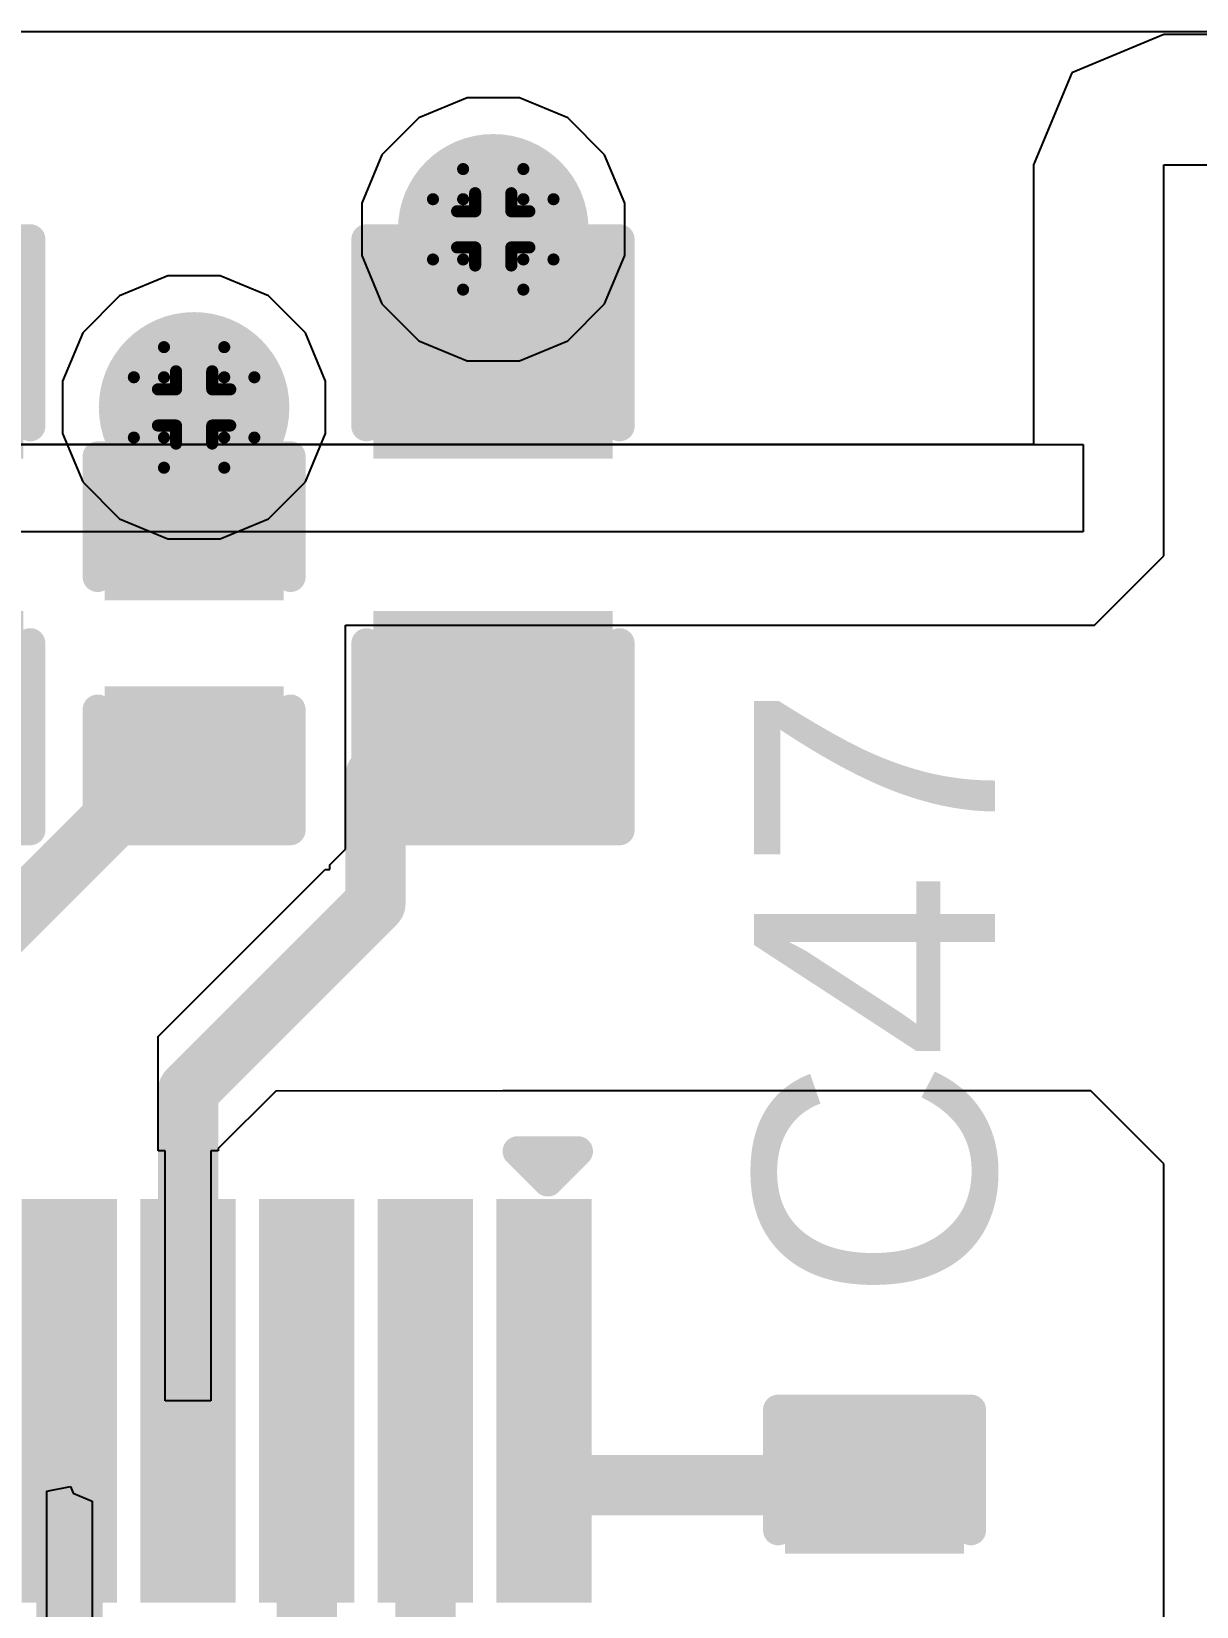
# Model space of a CAD drawing. Header units: inches. Extents: x -4 to 5258, y -4 to 5281.
# Drawn here: x 98.53 to 103.44, y 33.86 to 40.5 of the extents above; entities that cross this region are included whole.
import ezdxf

# ---------------------------------------------------------------- set-up
doc = ezdxf.new("R2010")
doc.units = ezdxf.units.IN
for name, color, linetype in [('Bottom Layer', 5, 'Continuous'), ('Bottom Solder', 6, 'Continuous'), ('Drill Drawing', 1, 'Continuous'), ('Layer 1', 16, 'Continuous'), ('Layer 2', 76, 'Continuous'), ('Top Layer', 1, 'Continuous'), ('Top Overlay', 2, 'Continuous'), ('Top Paste', 8, 'Continuous'), ('Top Solder', 216, 'Continuous'), ('Via Holes', 16, 'Continuous')]:
    doc.layers.add(name, color=color, linetype=linetype)
doc.styles.add('Arial', font='', dxfattribs={"height": 0.2})
doc.styles.get('Arial').set_extended_font_data('Arial')

# ---------------------------------------------------------------- blocks, each defined once
blk = doc.blocks.new('HTSSOP_38_EP_4_4___14')
at = {"layer": 'Top Layer'}
for points in [[(-2, 4.65), (-2, 4.35), (-3.6, 4.35), (-3.6, 4.65)], [(-2, 4.1501), (-2, 3.8501), (-3.6, 3.8501), (-3.6, 4.1501)], [(-2, 3.65), (-2, 3.35), (-3.6, 3.35), (-3.6, 3.65)], [(-2, 3.1501), (-2, 2.8501), (-3.6, 2.8501), (-3.6, 3.1501)], [(-2, 2.65), (-2, 2.35), (-3.6, 2.35), (-3.6, 2.65)]]:
    blk.add_hatch(color=1, dxfattribs=at).paths.add_polyline_path(points)
at = {"layer": 'Top Paste'}
for points in [[(-2, 4.65), (-2, 4.35), (-3.6, 4.35), (-3.6, 4.65)], [(-2, 4.1501), (-2, 3.8501), (-3.6, 3.8501), (-3.6, 4.1501)], [(-2, 3.65), (-2, 3.35), (-3.6, 3.35), (-3.6, 3.65)], [(-2, 3.1501), (-2, 2.8501), (-3.6, 2.8501), (-3.6, 3.1501)], [(-2, 2.65), (-2, 2.35), (-3.6, 2.35), (-3.6, 2.65)]]:
    blk.add_hatch(color=8, dxfattribs=at).paths.add_polyline_path(points)
at = {"layer": 'Top Solder'}
for points in [[(-1.9492, 4.7008), (-1.9492, 4.2992), (-3.6508, 4.2992), (-3.6508, 4.7008)], [(-1.9492, 4.2009), (-1.9492, 3.7993), (-3.6508, 3.7993), (-3.6508, 4.2009)], [(-1.9492, 3.7008), (-1.9492, 3.2992), (-3.6508, 3.2992), (-3.6508, 3.7008)], [(-1.9492, 3.2009), (-1.9492, 2.7993), (-3.6508, 2.7993), (-3.6508, 3.2009)], [(-1.9492, 2.7008), (-1.9492, 2.2992), (-3.6508, 2.2992), (-3.6508, 2.7008)]]:
    blk.add_hatch(color=216, dxfattribs=at).paths.add_polyline_path(points)
at = {"layer": 'Top Overlay'}
for points in [[(-3.7244, 4.516, 0.127, 0.127, 0), (-3.8514, 4.643, 0.127, 0.127, 0)], [(-3.8514, 4.389, 0.127, 0.127, 0), (-3.8514, 4.643, 0.127, 0.127, 0)], [(-3.8514, 4.389, 0.127, 0.127, 0), (-3.7244, 4.516, 0.127, 0.127, 0)]]:
    blk.add_lwpolyline(points, format="xyseb", dxfattribs=at)
for points in [[(-3.8831, 4.643, 0.0635, 0.0635, 1), (-3.8196, 4.643, 0.0635, 0.0635, 1)], [(-3.8831, 4.643, 0.0635, 0.0635, 1), (-3.8196, 4.643, 0.0635, 0.0635, 1)], [(-3.7561, 4.516, 0.0635, 0.0635, 1), (-3.6926, 4.516, 0.0635, 0.0635, 1)], [(-3.7561, 4.516, 0.0635, 0.0635, 1), (-3.6926, 4.516, 0.0635, 0.0635, 1)], [(-3.8831, 4.389, 0.0635, 0.0635, 1), (-3.8196, 4.389, 0.0635, 0.0635, 1)], [(-3.8831, 4.389, 0.0635, 0.0635, 1), (-3.8196, 4.389, 0.0635, 0.0635, 1)]]:
    blk.add_lwpolyline(points, format="xyseb", close=True, dxfattribs=at)
blk = doc.blocks.new('C___0603_252')
at = {"layer": 'Top Layer'}
for points in [[(-0.381, 0.4445), (-0.381, -0.4445), (-1.143, -0.4445), (-1.143, 0.4445)], [(1.143, 0.4445), (1.143, -0.4445), (0.381, -0.4445), (0.381, 0.4445)]]:
    blk.add_hatch(color=1, dxfattribs=at).paths.add_polyline_path(points)
at = {"layer": 'Top Paste'}
for points in [[(-0.381, 0.4445), (-0.381, -0.4445), (-1.143, -0.4445), (-1.143, 0.4445)], [(1.143, 0.4445), (1.143, -0.4445), (0.381, -0.4445), (0.381, 0.4445)]]:
    blk.add_hatch(color=8, dxfattribs=at).paths.add_polyline_path(points)
at = {"layer": 'Top Solder'}
for points in [[(-0.321, 0.5045), (-0.321, -0.5045), (-1.203, -0.5045), (-1.203, 0.5045)], [(1.203, 0.5045), (1.203, -0.5045), (0.321, -0.5045), (0.321, 0.5045)]]:
    blk.add_hatch(color=216, dxfattribs=at).paths.add_polyline_path(points)
at = {"layer": 'Top Overlay'}
for points in [[(-0.4572, 0.5334, 0.127, 0.127, 0), (-1.2446, 0.5334, 0.127, 0.127, 0)], [(-1.2446, -0.5334, 0.127, 0.127, 0), (-1.2446, 0.5334, 0.127, 0.127, 0)], [(1.2446, 0.5334, 0.127, 0.127, 0), (0.4572, 0.5334, 0.127, 0.127, 0)], [(1.2446, -0.5334, 0.127, 0.127, 0), (1.2446, 0.5334, 0.127, 0.127, 0)], [(-0.4572, -0.5334, 0.127, 0.127, 0), (-1.2446, -0.5334, 0.127, 0.127, 0)], [(1.2446, -0.5334, 0.127, 0.127, 0), (0.4572, -0.5334, 0.127, 0.127, 0)]]:
    blk.add_lwpolyline(points, format="xyseb", dxfattribs=at)
for points in [[(-1.2764, 0.5334, 0.0635, 0.0635, 1), (-1.2128, 0.5334, 0.0635, 0.0635, 1)], [(-1.2764, 0.5334, 0.0635, 0.0635, 1), (-1.2128, 0.5334, 0.0635, 0.0635, 1)], [(-0.4889, 0.5334, 0.0635, 0.0635, 1), (-0.4254, 0.5334, 0.0635, 0.0635, 1)], [(0.4254, 0.5334, 0.0635, 0.0635, 1), (0.4889, 0.5334, 0.0635, 0.0635, 1)], [(1.2128, 0.5334, 0.0635, 0.0635, 1), (1.2764, 0.5334, 0.0635, 0.0635, 1)], [(1.2128, 0.5334, 0.0635, 0.0635, 1), (1.2764, 0.5334, 0.0635, 0.0635, 1)], [(-1.2764, -0.5334, 0.0635, 0.0635, 1), (-1.2128, -0.5334, 0.0635, 0.0635, 1)], [(-1.2764, -0.5334, 0.0635, 0.0635, 1), (-1.2128, -0.5334, 0.0635, 0.0635, 1)], [(-0.4889, -0.5334, 0.0635, 0.0635, 1), (-0.4254, -0.5334, 0.0635, 0.0635, 1)], [(0.4254, -0.5334, 0.0635, 0.0635, 1), (0.4889, -0.5334, 0.0635, 0.0635, 1)], [(1.2128, -0.5334, 0.0635, 0.0635, 1), (1.2764, -0.5334, 0.0635, 0.0635, 1)], [(1.2128, -0.5334, 0.0635, 0.0635, 1), (1.2764, -0.5334, 0.0635, 0.0635, 1)]]:
    blk.add_lwpolyline(points, format="xyseb", close=True, dxfattribs=at)
blk = doc.blocks.new('____0402_253')
at = {"layer": 'Top Layer'}
for points in [[(-0.6985, -0.3175), (-0.6985, 0.3175), (-0.2413, 0.3175), (-0.2413, -0.3175)], [(0.2413, -0.3175), (0.2413, 0.3175), (0.6985, 0.3175), (0.6985, -0.3175)]]:
    blk.add_hatch(color=1, dxfattribs=at).paths.add_polyline_path(points)
at = {"layer": 'Top Paste'}
for points in [[(-0.6985, -0.3175), (-0.6985, 0.3175), (-0.2413, 0.3175), (-0.2413, -0.3175)], [(0.2413, -0.3175), (0.2413, 0.3175), (0.6985, 0.3175), (0.6985, -0.3175)]]:
    blk.add_hatch(color=8, dxfattribs=at).paths.add_polyline_path(points)
at = {"layer": 'Top Solder'}
for points in [[(-0.7585, -0.3775), (-0.7585, 0.3775), (-0.1813, 0.3775), (-0.1813, -0.3775)], [(0.1813, -0.3775), (0.1813, 0.3775), (0.7585, 0.3775), (0.7585, -0.3775)]]:
    blk.add_hatch(color=216, dxfattribs=at).paths.add_polyline_path(points)
at = {"layer": 'Top Overlay'}
for points in [[(-0.7874, 0.4064, 0.127, 0.127, 0), (-0.2794, 0.4064, 0.127, 0.127, 0)], [(-0.7874, 0.4064, 0.127, 0.127, 0), (-0.7874, -0.4064, 0.127, 0.127, 0)], [(0.2794, 0.4064, 0.127, 0.127, 0), (0.7874, 0.4064, 0.127, 0.127, 0)], [(0.7874, 0.4064, 0.127, 0.127, 0), (0.7874, -0.4064, 0.127, 0.127, 0)], [(-0.7874, -0.4064, 0.127, 0.127, 0), (-0.2794, -0.4064, 0.127, 0.127, 0)], [(0.2794, -0.4064, 0.127, 0.127, 0), (0.7874, -0.4064, 0.127, 0.127, 0)]]:
    blk.add_lwpolyline(points, format="xyseb", dxfattribs=at)
for points in [[(-0.8191, 0.4064, 0.0635, 0.0635, 1), (-0.7556, 0.4064, 0.0635, 0.0635, 1)], [(-0.8191, 0.4064, 0.0635, 0.0635, 1), (-0.7556, 0.4064, 0.0635, 0.0635, 1)], [(-0.3111, 0.4064, 0.0635, 0.0635, 1), (-0.2477, 0.4064, 0.0635, 0.0635, 1)], [(0.2477, 0.4064, 0.0635, 0.0635, 1), (0.3111, 0.4064, 0.0635, 0.0635, 1)], [(0.7556, 0.4064, 0.0635, 0.0635, 1), (0.8191, 0.4064, 0.0635, 0.0635, 1)], [(0.7556, 0.4064, 0.0635, 0.0635, 1), (0.8191, 0.4064, 0.0635, 0.0635, 1)], [(-0.8191, -0.4064, 0.0635, 0.0635, 1), (-0.7556, -0.4064, 0.0635, 0.0635, 1)], [(-0.8191, -0.4064, 0.0635, 0.0635, 1), (-0.7556, -0.4064, 0.0635, 0.0635, 1)], [(-0.3111, -0.4064, 0.0635, 0.0635, 1), (-0.2477, -0.4064, 0.0635, 0.0635, 1)], [(0.2477, -0.4064, 0.0635, 0.0635, 1), (0.3111, -0.4064, 0.0635, 0.0635, 1)], [(0.7556, -0.4064, 0.0635, 0.0635, 1), (0.8191, -0.4064, 0.0635, 0.0635, 1)], [(0.7556, -0.4064, 0.0635, 0.0635, 1), (0.8191, -0.4064, 0.0635, 0.0635, 1)]]:
    blk.add_lwpolyline(points, format="xyseb", close=True, dxfattribs=at)
blk = doc.blocks.new('C___0603_256')
at = {"layer": 'Top Layer'}
for points in [[(-0.381, 0.4445), (-0.381, -0.4445), (-1.143, -0.4445), (-1.143, 0.4445)], [(1.143, 0.4445), (1.143, -0.4445), (0.381, -0.4445), (0.381, 0.4445)]]:
    blk.add_hatch(color=1, dxfattribs=at).paths.add_polyline_path(points)
at = {"layer": 'Top Paste'}
for points in [[(-0.381, 0.4445), (-0.381, -0.4445), (-1.143, -0.4445), (-1.143, 0.4445)], [(1.143, 0.4445), (1.143, -0.4445), (0.381, -0.4445), (0.381, 0.4445)]]:
    blk.add_hatch(color=8, dxfattribs=at).paths.add_polyline_path(points)
at = {"layer": 'Top Solder'}
for points in [[(-0.321, 0.5045), (-0.321, -0.5045), (-1.203, -0.5045), (-1.203, 0.5045)], [(1.203, 0.5045), (1.203, -0.5045), (0.321, -0.5045), (0.321, 0.5045)]]:
    blk.add_hatch(color=216, dxfattribs=at).paths.add_polyline_path(points)
at = {"layer": 'Top Overlay'}
for points in [[(-1.2446, -0.5334, 0.127, 0.127, 0), (-1.2446, 0.5334, 0.127, 0.127, 0)], [(-0.4572, 0.5334, 0.127, 0.127, 0), (-1.2446, 0.5334, 0.127, 0.127, 0)], [(1.2446, 0.5334, 0.127, 0.127, 0), (0.4572, 0.5334, 0.127, 0.127, 0)], [(1.2446, -0.5334, 0.127, 0.127, 0), (1.2446, 0.5334, 0.127, 0.127, 0)], [(-0.4572, -0.5334, 0.127, 0.127, 0), (-1.2446, -0.5334, 0.127, 0.127, 0)], [(1.2446, -0.5334, 0.127, 0.127, 0), (0.4572, -0.5334, 0.127, 0.127, 0)]]:
    blk.add_lwpolyline(points, format="xyseb", dxfattribs=at)
for points in [[(-1.2764, 0.5334, 0.0635, 0.0635, 1), (-1.2128, 0.5334, 0.0635, 0.0635, 1)], [(-1.2764, 0.5334, 0.0635, 0.0635, 1), (-1.2128, 0.5334, 0.0635, 0.0635, 1)], [(-0.4889, 0.5334, 0.0635, 0.0635, 1), (-0.4254, 0.5334, 0.0635, 0.0635, 1)], [(0.4254, 0.5334, 0.0635, 0.0635, 1), (0.4889, 0.5334, 0.0635, 0.0635, 1)], [(1.2128, 0.5334, 0.0635, 0.0635, 1), (1.2764, 0.5334, 0.0635, 0.0635, 1)], [(1.2128, 0.5334, 0.0635, 0.0635, 1), (1.2764, 0.5334, 0.0635, 0.0635, 1)], [(-1.2764, -0.5334, 0.0635, 0.0635, 1), (-1.2128, -0.5334, 0.0635, 0.0635, 1)], [(-1.2764, -0.5334, 0.0635, 0.0635, 1), (-1.2128, -0.5334, 0.0635, 0.0635, 1)], [(-0.4889, -0.5334, 0.0635, 0.0635, 1), (-0.4254, -0.5334, 0.0635, 0.0635, 1)], [(0.4254, -0.5334, 0.0635, 0.0635, 1), (0.4889, -0.5334, 0.0635, 0.0635, 1)], [(1.2128, -0.5334, 0.0635, 0.0635, 1), (1.2764, -0.5334, 0.0635, 0.0635, 1)], [(1.2128, -0.5334, 0.0635, 0.0635, 1), (1.2764, -0.5334, 0.0635, 0.0635, 1)]]:
    blk.add_lwpolyline(points, format="xyseb", close=True, dxfattribs=at)
blk = doc.blocks.new('____0402_264')
at = {"layer": 'Top Layer'}
for points in [[(-0.6985, -0.3175), (-0.6985, 0.3175), (-0.2413, 0.3175), (-0.2413, -0.3175)], [(0.2413, -0.3175), (0.2413, 0.3175), (0.6985, 0.3175), (0.6985, -0.3175)]]:
    blk.add_hatch(color=1, dxfattribs=at).paths.add_polyline_path(points)
at = {"layer": 'Top Paste'}
for points in [[(-0.6985, -0.3175), (-0.6985, 0.3175), (-0.2413, 0.3175), (-0.2413, -0.3175)], [(0.2413, -0.3175), (0.2413, 0.3175), (0.6985, 0.3175), (0.6985, -0.3175)]]:
    blk.add_hatch(color=8, dxfattribs=at).paths.add_polyline_path(points)
at = {"layer": 'Top Solder'}
for points in [[(-0.7585, -0.3775), (-0.7585, 0.3775), (-0.1813, 0.3775), (-0.1813, -0.3775)], [(0.1813, -0.3775), (0.1813, 0.3775), (0.7585, 0.3775), (0.7585, -0.3775)]]:
    blk.add_hatch(color=216, dxfattribs=at).paths.add_polyline_path(points)
at = {"layer": 'Top Overlay'}
for points in [[(-0.7874, 0.4064, 0.127, 0.127, 0), (-0.2794, 0.4064, 0.127, 0.127, 0)], [(-0.7874, 0.4064, 0.127, 0.127, 0), (-0.7874, -0.4064, 0.127, 0.127, 0)], [(0.2794, 0.4064, 0.127, 0.127, 0), (0.7874, 0.4064, 0.127, 0.127, 0)], [(0.7874, 0.4064, 0.127, 0.127, 0), (0.7874, -0.4064, 0.127, 0.127, 0)], [(-0.7874, -0.4064, 0.127, 0.127, 0), (-0.2794, -0.4064, 0.127, 0.127, 0)], [(0.2794, -0.4064, 0.127, 0.127, 0), (0.7874, -0.4064, 0.127, 0.127, 0)]]:
    blk.add_lwpolyline(points, format="xyseb", dxfattribs=at)
for points in [[(-0.8191, 0.4064, 0.0635, 0.0635, 1), (-0.7556, 0.4064, 0.0635, 0.0635, 1)], [(-0.8191, 0.4064, 0.0635, 0.0635, 1), (-0.7556, 0.4064, 0.0635, 0.0635, 1)], [(-0.3111, 0.4064, 0.0635, 0.0635, 1), (-0.2477, 0.4064, 0.0635, 0.0635, 1)], [(0.2477, 0.4064, 0.0635, 0.0635, 1), (0.3111, 0.4064, 0.0635, 0.0635, 1)], [(0.7556, 0.4064, 0.0635, 0.0635, 1), (0.8191, 0.4064, 0.0635, 0.0635, 1)], [(0.7556, 0.4064, 0.0635, 0.0635, 1), (0.8191, 0.4064, 0.0635, 0.0635, 1)], [(-0.8191, -0.4064, 0.0635, 0.0635, 1), (-0.7556, -0.4064, 0.0635, 0.0635, 1)], [(-0.8191, -0.4064, 0.0635, 0.0635, 1), (-0.7556, -0.4064, 0.0635, 0.0635, 1)], [(-0.3111, -0.4064, 0.0635, 0.0635, 1), (-0.2477, -0.4064, 0.0635, 0.0635, 1)], [(0.2477, -0.4064, 0.0635, 0.0635, 1), (0.3111, -0.4064, 0.0635, 0.0635, 1)], [(0.7556, -0.4064, 0.0635, 0.0635, 1), (0.8191, -0.4064, 0.0635, 0.0635, 1)], [(0.7556, -0.4064, 0.0635, 0.0635, 1), (0.8191, -0.4064, 0.0635, 0.0635, 1)]]:
    blk.add_lwpolyline(points, format="xyseb", close=True, dxfattribs=at)

msp = doc.modelspace()

# ---------------------------------------------------------------- hatches: boundary and pattern name
at = {"layer": 'Bottom Layer'}
h = msp.add_hatch(color=5, dxfattribs=at)
edge = h.paths.add_edge_path()
edge.add_arc((100.4716, 39.6638), 0.3, 0, 360)
h = msp.add_hatch(color=5, dxfattribs=at)
edge = h.paths.add_edge_path()
edge.add_arc((99.2109, 38.9135), 0.3, 0, 360)
at = {"layer": 'Bottom Solder'}
h = msp.add_hatch(color=6, dxfattribs=at)
edge = h.paths.add_edge_path()
edge.add_arc((100.4716, 39.6638), 0.4016, 0, 360)
h = msp.add_hatch(color=6, dxfattribs=at)
edge = h.paths.add_edge_path()
edge.add_arc((99.2109, 38.9135), 0.4016, 0, 360)
at = {"layer": 'Layer 1'}
h = msp.add_hatch(color=16, dxfattribs=at)
edge = h.paths.add_edge_path()
edge.add_arc((100.4716, 39.6638), 0.3, 0, 360)
h = msp.add_hatch(color=16, dxfattribs=at)
edge = h.paths.add_edge_path()
edge.add_arc((99.2109, 38.9135), 0.3, 0, 360)
at = {"layer": 'Layer 2'}
h = msp.add_hatch(color=76, dxfattribs=at)
edge = h.paths.add_edge_path()
edge.add_arc((100.4716, 39.6638), 0.3, 0, 360)
h = msp.add_hatch(color=76, dxfattribs=at)
edge = h.paths.add_edge_path()
edge.add_arc((99.2109, 38.9135), 0.3, 0, 360)
at = {"layer": 'Top Layer'}
h = msp.add_hatch(color=1, dxfattribs=at)
edge = h.paths.add_edge_path()
edge.add_arc((100.4716, 39.6638), 0.3, 0, 360)
for points in [[(100.1709, 39.1389), (100.773, 39.1389), (100.773, 39.6638), (100.1709, 39.6638)], [(98.9102, 38.3886), (99.5124, 38.3886), (99.5124, 38.9135), (98.9102, 38.9135)]]:
    msp.add_hatch(color=1, dxfattribs=at).paths.add_polyline_path(points)
h = msp.add_hatch(color=1, dxfattribs=at)
edge = h.paths.add_edge_path()
edge.add_arc((99.2109, 38.9135), 0.3, 0, 360)
at = {"layer": 'Top Solder'}
h = msp.add_hatch(color=216, dxfattribs=at)
edge = h.paths.add_edge_path()
edge.add_arc((100.4716, 39.6638), 0.4016, 0, 360)
h = msp.add_hatch(color=216, dxfattribs=at)
edge = h.paths.add_edge_path()
edge.add_arc((99.2109, 38.9135), 0.4016, 0, 360)
at = {"layer": 'Via Holes'}
h = msp.add_hatch(color=7, dxfattribs=at)
edge = h.paths.add_edge_path()
edge.add_arc((100.4716, 39.6638), 0.15, 0, 360)
h = msp.add_hatch(color=7, dxfattribs=at)
edge = h.paths.add_edge_path()
edge.add_arc((99.2109, 38.9135), 0.15, 0, 360)

# ---------------------------------------------------------------- linework, layer by layer
at = {"layer": 'Drill Drawing'}
for points in [[(100.3446, 39.7908, 0.0508, 0.0508, 0), (100.3446, 39.9178, 0.0508, 0.0508, 0)], [(100.3446, 39.9178, 0.0508, 0.0508, 0), (100.5986, 39.9178, 0.0508, 0.0508, 0)], [(100.5986, 39.7908, 0.0508, 0.0508, 0), (100.5986, 39.9178, 0.0508, 0.0508, 0)], [(100.2176, 39.5368, 0.0508, 0.0508, 0), (100.2176, 39.7908, 0.0508, 0.0508, 0)], [(100.2176, 39.7908, 0.0508, 0.0508, 0), (100.3446, 39.7908, 0.0508, 0.0508, 0)], [(100.3954, 39.74, 0.0508, 0.0508, 0), (100.3954, 39.8162, 0.0508, 0.0508, 0)], [(100.3954, 39.8162, 0.0508, 0.0508, 0), (100.5478, 39.8162, 0.0508, 0.0508, 0)], [(100.5478, 39.74, 0.0508, 0.0508, 0), (100.5478, 39.8162, 0.0508, 0.0508, 0)], [(100.5986, 39.7908, 0.0508, 0.0508, 0), (100.7256, 39.7908, 0.0508, 0.0508, 0)], [(100.7256, 39.5368, 0.0508, 0.0508, 0), (100.7256, 39.7908, 0.0508, 0.0508, 0)], [(100.3192, 39.5876, 0.0508, 0.0508, 0), (100.3192, 39.74, 0.0508, 0.0508, 0)], [(100.3192, 39.74, 0.0508, 0.0508, 0), (100.3954, 39.74, 0.0508, 0.0508, 0)], [(100.5478, 39.74, 0.0508, 0.0508, 0), (100.624, 39.74, 0.0508, 0.0508, 0)], [(100.624, 39.5876, 0.0508, 0.0508, 0), (100.624, 39.74, 0.0508, 0.0508, 0)], [(100.2176, 39.5368, 0.0508, 0.0508, 0), (100.3446, 39.5368, 0.0508, 0.0508, 0)], [(100.3192, 39.5876, 0.0508, 0.0508, 0), (100.3954, 39.5876, 0.0508, 0.0508, 0)], [(100.3446, 39.4098, 0.0508, 0.0508, 0), (100.3446, 39.5368, 0.0508, 0.0508, 0)], [(100.3954, 39.5114, 0.0508, 0.0508, 0), (100.3954, 39.5876, 0.0508, 0.0508, 0)], [(100.5478, 39.5876, 0.0508, 0.0508, 0), (100.624, 39.5876, 0.0508, 0.0508, 0)], [(100.5478, 39.5114, 0.0508, 0.0508, 0), (100.5478, 39.5876, 0.0508, 0.0508, 0)], [(100.5986, 39.5368, 0.0508, 0.0508, 0), (100.7256, 39.5368, 0.0508, 0.0508, 0)], [(100.5986, 39.4098, 0.0508, 0.0508, 0), (100.5986, 39.5368, 0.0508, 0.0508, 0)], [(100.3954, 39.5114, 0.0508, 0.0508, 0), (100.5478, 39.5114, 0.0508, 0.0508, 0)], [(100.3446, 39.4098, 0.0508, 0.0508, 0), (100.5986, 39.4098, 0.0508, 0.0508, 0)], [(99.0839, 39.0405, 0.0508, 0.0508, 0), (99.0839, 39.1675, 0.0508, 0.0508, 0)], [(99.0839, 39.1675, 0.0508, 0.0508, 0), (99.3379, 39.1675, 0.0508, 0.0508, 0)], [(99.3379, 39.0405, 0.0508, 0.0508, 0), (99.3379, 39.1675, 0.0508, 0.0508, 0)], [(99.1347, 38.9897, 0.0508, 0.0508, 0), (99.1347, 39.0659, 0.0508, 0.0508, 0)], [(99.1347, 39.0659, 0.0508, 0.0508, 0), (99.2871, 39.0659, 0.0508, 0.0508, 0)], [(99.2871, 38.9897, 0.0508, 0.0508, 0), (99.2871, 39.0659, 0.0508, 0.0508, 0)], [(98.9569, 38.7865, 0.0508, 0.0508, 0), (98.9569, 39.0405, 0.0508, 0.0508, 0)], [(98.9569, 39.0405, 0.0508, 0.0508, 0), (99.0839, 39.0405, 0.0508, 0.0508, 0)], [(99.3379, 39.0405, 0.0508, 0.0508, 0), (99.4649, 39.0405, 0.0508, 0.0508, 0)], [(99.4649, 38.7865, 0.0508, 0.0508, 0), (99.4649, 39.0405, 0.0508, 0.0508, 0)], [(99.0585, 38.8373, 0.0508, 0.0508, 0), (99.0585, 38.9897, 0.0508, 0.0508, 0)], [(99.0585, 38.9897, 0.0508, 0.0508, 0), (99.1347, 38.9897, 0.0508, 0.0508, 0)], [(99.2871, 38.9897, 0.0508, 0.0508, 0), (99.3633, 38.9897, 0.0508, 0.0508, 0)], [(99.3633, 38.8373, 0.0508, 0.0508, 0), (99.3633, 38.9897, 0.0508, 0.0508, 0)], [(99.0585, 38.8373, 0.0508, 0.0508, 0), (99.1347, 38.8373, 0.0508, 0.0508, 0)], [(99.1347, 38.7611, 0.0508, 0.0508, 0), (99.1347, 38.8373, 0.0508, 0.0508, 0)], [(99.2871, 38.8373, 0.0508, 0.0508, 0), (99.3633, 38.8373, 0.0508, 0.0508, 0)], [(99.2871, 38.7611, 0.0508, 0.0508, 0), (99.2871, 38.8373, 0.0508, 0.0508, 0)], [(98.9569, 38.7865, 0.0508, 0.0508, 0), (99.0839, 38.7865, 0.0508, 0.0508, 0)], [(99.0839, 38.6595, 0.0508, 0.0508, 0), (99.0839, 38.7865, 0.0508, 0.0508, 0)], [(99.1347, 38.7611, 0.0508, 0.0508, 0), (99.2871, 38.7611, 0.0508, 0.0508, 0)], [(99.3379, 38.7865, 0.0508, 0.0508, 0), (99.4649, 38.7865, 0.0508, 0.0508, 0)], [(99.3379, 38.6595, 0.0508, 0.0508, 0), (99.3379, 38.7865, 0.0508, 0.0508, 0)], [(99.0839, 38.6595, 0.0508, 0.0508, 0), (99.3379, 38.6595, 0.0508, 0.0508, 0)]]:
    msp.add_lwpolyline(points, format="xyseb", dxfattribs=at)
for points in [[(100.3319, 39.9178, 0.0254, 0.0254, 1), (100.3573, 39.9178, 0.0254, 0.0254, 1)], [(100.3319, 39.9178, 0.0254, 0.0254, 1), (100.3573, 39.9178, 0.0254, 0.0254, 1)], [(100.5859, 39.9178, 0.0254, 0.0254, 1), (100.6113, 39.9178, 0.0254, 0.0254, 1)], [(100.5859, 39.9178, 0.0254, 0.0254, 1), (100.6113, 39.9178, 0.0254, 0.0254, 1)], [(100.2049, 39.7908, 0.0254, 0.0254, 1), (100.2303, 39.7908, 0.0254, 0.0254, 1)], [(100.2049, 39.7908, 0.0254, 0.0254, 1), (100.2303, 39.7908, 0.0254, 0.0254, 1)], [(100.3319, 39.7908, 0.0254, 0.0254, 1), (100.3573, 39.7908, 0.0254, 0.0254, 1)], [(100.3319, 39.7908, 0.0254, 0.0254, 1), (100.3573, 39.7908, 0.0254, 0.0254, 1)], [(100.3827, 39.8162, 0.0254, 0.0254, 1), (100.4081, 39.8162, 0.0254, 0.0254, 1)], [(100.3827, 39.8162, 0.0254, 0.0254, 1), (100.4081, 39.8162, 0.0254, 0.0254, 1)], [(100.5351, 39.8162, 0.0254, 0.0254, 1), (100.5605, 39.8162, 0.0254, 0.0254, 1)], [(100.5351, 39.8162, 0.0254, 0.0254, 1), (100.5605, 39.8162, 0.0254, 0.0254, 1)], [(100.5859, 39.7908, 0.0254, 0.0254, 1), (100.6113, 39.7908, 0.0254, 0.0254, 1)], [(100.5859, 39.7908, 0.0254, 0.0254, 1), (100.6113, 39.7908, 0.0254, 0.0254, 1)], [(100.7129, 39.7908, 0.0254, 0.0254, 1), (100.7383, 39.7908, 0.0254, 0.0254, 1)], [(100.7129, 39.7908, 0.0254, 0.0254, 1), (100.7383, 39.7908, 0.0254, 0.0254, 1)], [(100.3065, 39.74, 0.0254, 0.0254, 1), (100.3319, 39.74, 0.0254, 0.0254, 1)], [(100.3065, 39.74, 0.0254, 0.0254, 1), (100.3319, 39.74, 0.0254, 0.0254, 1)], [(100.3827, 39.74, 0.0254, 0.0254, 1), (100.4081, 39.74, 0.0254, 0.0254, 1)], [(100.3827, 39.74, 0.0254, 0.0254, 1), (100.4081, 39.74, 0.0254, 0.0254, 1)], [(100.5351, 39.74, 0.0254, 0.0254, 1), (100.5605, 39.74, 0.0254, 0.0254, 1)], [(100.5351, 39.74, 0.0254, 0.0254, 1), (100.5605, 39.74, 0.0254, 0.0254, 1)], [(100.6113, 39.74, 0.0254, 0.0254, 1), (100.6367, 39.74, 0.0254, 0.0254, 1)], [(100.6113, 39.74, 0.0254, 0.0254, 1), (100.6367, 39.74, 0.0254, 0.0254, 1)], [(100.2049, 39.5368, 0.0254, 0.0254, 1), (100.2303, 39.5368, 0.0254, 0.0254, 1)], [(100.2049, 39.5368, 0.0254, 0.0254, 1), (100.2303, 39.5368, 0.0254, 0.0254, 1)], [(100.3065, 39.5876, 0.0254, 0.0254, 1), (100.3319, 39.5876, 0.0254, 0.0254, 1)], [(100.3065, 39.5876, 0.0254, 0.0254, 1), (100.3319, 39.5876, 0.0254, 0.0254, 1)], [(100.3319, 39.5368, 0.0254, 0.0254, 1), (100.3573, 39.5368, 0.0254, 0.0254, 1)], [(100.3319, 39.5368, 0.0254, 0.0254, 1), (100.3573, 39.5368, 0.0254, 0.0254, 1)], [(100.3827, 39.5876, 0.0254, 0.0254, 1), (100.4081, 39.5876, 0.0254, 0.0254, 1)], [(100.3827, 39.5876, 0.0254, 0.0254, 1), (100.4081, 39.5876, 0.0254, 0.0254, 1)], [(100.5351, 39.5876, 0.0254, 0.0254, 1), (100.5605, 39.5876, 0.0254, 0.0254, 1)], [(100.5351, 39.5876, 0.0254, 0.0254, 1), (100.5605, 39.5876, 0.0254, 0.0254, 1)], [(100.5859, 39.5368, 0.0254, 0.0254, 1), (100.6113, 39.5368, 0.0254, 0.0254, 1)], [(100.5859, 39.5368, 0.0254, 0.0254, 1), (100.6113, 39.5368, 0.0254, 0.0254, 1)], [(100.6113, 39.5876, 0.0254, 0.0254, 1), (100.6367, 39.5876, 0.0254, 0.0254, 1)], [(100.6113, 39.5876, 0.0254, 0.0254, 1), (100.6367, 39.5876, 0.0254, 0.0254, 1)], [(100.7129, 39.5368, 0.0254, 0.0254, 1), (100.7383, 39.5368, 0.0254, 0.0254, 1)], [(100.7129, 39.5368, 0.0254, 0.0254, 1), (100.7383, 39.5368, 0.0254, 0.0254, 1)], [(100.3827, 39.5114, 0.0254, 0.0254, 1), (100.4081, 39.5114, 0.0254, 0.0254, 1)], [(100.3827, 39.5114, 0.0254, 0.0254, 1), (100.4081, 39.5114, 0.0254, 0.0254, 1)], [(100.5351, 39.5114, 0.0254, 0.0254, 1), (100.5605, 39.5114, 0.0254, 0.0254, 1)], [(100.5351, 39.5114, 0.0254, 0.0254, 1), (100.5605, 39.5114, 0.0254, 0.0254, 1)], [(100.3319, 39.4098, 0.0254, 0.0254, 1), (100.3573, 39.4098, 0.0254, 0.0254, 1)], [(100.3319, 39.4098, 0.0254, 0.0254, 1), (100.3573, 39.4098, 0.0254, 0.0254, 1)], [(100.5859, 39.4098, 0.0254, 0.0254, 1), (100.6113, 39.4098, 0.0254, 0.0254, 1)], [(100.5859, 39.4098, 0.0254, 0.0254, 1), (100.6113, 39.4098, 0.0254, 0.0254, 1)], [(99.0712, 39.1675, 0.0254, 0.0254, 1), (99.0966, 39.1675, 0.0254, 0.0254, 1)], [(99.0712, 39.1675, 0.0254, 0.0254, 1), (99.0966, 39.1675, 0.0254, 0.0254, 1)], [(99.3252, 39.1675, 0.0254, 0.0254, 1), (99.3506, 39.1675, 0.0254, 0.0254, 1)], [(99.3252, 39.1675, 0.0254, 0.0254, 1), (99.3506, 39.1675, 0.0254, 0.0254, 1)], [(99.122, 39.0659, 0.0254, 0.0254, 1), (99.1474, 39.0659, 0.0254, 0.0254, 1)], [(99.122, 39.0659, 0.0254, 0.0254, 1), (99.1474, 39.0659, 0.0254, 0.0254, 1)], [(99.2744, 39.0659, 0.0254, 0.0254, 1), (99.2998, 39.0659, 0.0254, 0.0254, 1)], [(99.2744, 39.0659, 0.0254, 0.0254, 1), (99.2998, 39.0659, 0.0254, 0.0254, 1)], [(98.9442, 39.0405, 0.0254, 0.0254, 1), (98.9696, 39.0405, 0.0254, 0.0254, 1)], [(98.9442, 39.0405, 0.0254, 0.0254, 1), (98.9696, 39.0405, 0.0254, 0.0254, 1)], [(99.0712, 39.0405, 0.0254, 0.0254, 1), (99.0966, 39.0405, 0.0254, 0.0254, 1)], [(99.0712, 39.0405, 0.0254, 0.0254, 1), (99.0966, 39.0405, 0.0254, 0.0254, 1)], [(99.3252, 39.0405, 0.0254, 0.0254, 1), (99.3506, 39.0405, 0.0254, 0.0254, 1)], [(99.3252, 39.0405, 0.0254, 0.0254, 1), (99.3506, 39.0405, 0.0254, 0.0254, 1)], [(99.4522, 39.0405, 0.0254, 0.0254, 1), (99.4776, 39.0405, 0.0254, 0.0254, 1)], [(99.4522, 39.0405, 0.0254, 0.0254, 1), (99.4776, 39.0405, 0.0254, 0.0254, 1)], [(99.0458, 38.9897, 0.0254, 0.0254, 1), (99.0712, 38.9897, 0.0254, 0.0254, 1)], [(99.0458, 38.9897, 0.0254, 0.0254, 1), (99.0712, 38.9897, 0.0254, 0.0254, 1)], [(99.122, 38.9897, 0.0254, 0.0254, 1), (99.1474, 38.9897, 0.0254, 0.0254, 1)], [(99.122, 38.9897, 0.0254, 0.0254, 1), (99.1474, 38.9897, 0.0254, 0.0254, 1)], [(99.2744, 38.9897, 0.0254, 0.0254, 1), (99.2998, 38.9897, 0.0254, 0.0254, 1)], [(99.2744, 38.9897, 0.0254, 0.0254, 1), (99.2998, 38.9897, 0.0254, 0.0254, 1)], [(99.3506, 38.9897, 0.0254, 0.0254, 1), (99.376, 38.9897, 0.0254, 0.0254, 1)], [(99.3506, 38.9897, 0.0254, 0.0254, 1), (99.376, 38.9897, 0.0254, 0.0254, 1)], [(99.0458, 38.8373, 0.0254, 0.0254, 1), (99.0712, 38.8373, 0.0254, 0.0254, 1)], [(99.0458, 38.8373, 0.0254, 0.0254, 1), (99.0712, 38.8373, 0.0254, 0.0254, 1)], [(99.122, 38.8373, 0.0254, 0.0254, 1), (99.1474, 38.8373, 0.0254, 0.0254, 1)], [(99.122, 38.8373, 0.0254, 0.0254, 1), (99.1474, 38.8373, 0.0254, 0.0254, 1)], [(99.2744, 38.8373, 0.0254, 0.0254, 1), (99.2998, 38.8373, 0.0254, 0.0254, 1)], [(99.2744, 38.8373, 0.0254, 0.0254, 1), (99.2998, 38.8373, 0.0254, 0.0254, 1)], [(99.3506, 38.8373, 0.0254, 0.0254, 1), (99.376, 38.8373, 0.0254, 0.0254, 1)], [(99.3506, 38.8373, 0.0254, 0.0254, 1), (99.376, 38.8373, 0.0254, 0.0254, 1)], [(98.9442, 38.7865, 0.0254, 0.0254, 1), (98.9696, 38.7865, 0.0254, 0.0254, 1)], [(98.9442, 38.7865, 0.0254, 0.0254, 1), (98.9696, 38.7865, 0.0254, 0.0254, 1)], [(99.0712, 38.7865, 0.0254, 0.0254, 1), (99.0966, 38.7865, 0.0254, 0.0254, 1)], [(99.0712, 38.7865, 0.0254, 0.0254, 1), (99.0966, 38.7865, 0.0254, 0.0254, 1)], [(99.122, 38.7611, 0.0254, 0.0254, 1), (99.1474, 38.7611, 0.0254, 0.0254, 1)], [(99.122, 38.7611, 0.0254, 0.0254, 1), (99.1474, 38.7611, 0.0254, 0.0254, 1)], [(99.2744, 38.7611, 0.0254, 0.0254, 1), (99.2998, 38.7611, 0.0254, 0.0254, 1)], [(99.2744, 38.7611, 0.0254, 0.0254, 1), (99.2998, 38.7611, 0.0254, 0.0254, 1)], [(99.3252, 38.7865, 0.0254, 0.0254, 1), (99.3506, 38.7865, 0.0254, 0.0254, 1)], [(99.3252, 38.7865, 0.0254, 0.0254, 1), (99.3506, 38.7865, 0.0254, 0.0254, 1)], [(99.4522, 38.7865, 0.0254, 0.0254, 1), (99.4776, 38.7865, 0.0254, 0.0254, 1)], [(99.4522, 38.7865, 0.0254, 0.0254, 1), (99.4776, 38.7865, 0.0254, 0.0254, 1)], [(99.0712, 38.6595, 0.0254, 0.0254, 1), (99.0966, 38.6595, 0.0254, 0.0254, 1)], [(99.0712, 38.6595, 0.0254, 0.0254, 1), (99.0966, 38.6595, 0.0254, 0.0254, 1)], [(99.3252, 38.6595, 0.0254, 0.0254, 1), (99.3506, 38.6595, 0.0254, 0.0254, 1)], [(99.3252, 38.6595, 0.0254, 0.0254, 1), (99.3506, 38.6595, 0.0254, 0.0254, 1)]]:
    msp.add_lwpolyline(points, format="xyseb", close=True, dxfattribs=at)
at = {"layer": 'Layer 2'}
for p, q in [((92.0984, 40.4974), (117.0223, 40.4974)), ((100.3614, 40.2178), (100.1578, 40.1334)), ((100.5818, 40.2178), (100.3614, 40.2178)), ((100.7854, 40.1334), (100.5818, 40.2178)), ((100.1578, 40.1334), (100.0019, 39.9776)), ((100.9412, 39.9776), (100.7854, 40.1334)), ((100.0019, 39.9776), (99.9176, 39.774)), ((101.0256, 39.774), (100.9412, 39.9776)), ((99.9176, 39.774), (99.9176, 39.5536)), ((101.0256, 39.5536), (101.0256, 39.774)), ((99.9176, 39.5536), (100.0019, 39.35)), ((100.9412, 39.35), (101.0256, 39.5536)), ((99.1007, 39.4675), (98.8971, 39.3832)), ((99.3211, 39.4675), (99.1007, 39.4675)), ((99.5248, 39.3832), (99.3211, 39.4675)), ((98.8971, 39.3832), (98.7413, 39.2273)), ((99.6806, 39.2273), (99.5248, 39.3832)), ((100.0019, 39.35), (100.1578, 39.1941)), ((100.7854, 39.1941), (100.9412, 39.35)), ((98.7413, 39.2273), (98.6569, 39.0237)), ((99.7649, 39.0237), (99.6806, 39.2273)), ((100.1578, 39.1941), (100.3614, 39.1098)), ((100.5818, 39.1098), (100.7854, 39.1941)), ((100.3614, 39.1098), (100.5818, 39.1098)), ((98.6569, 39.0237), (98.6569, 38.8033)), ((99.7649, 38.8033), (99.7649, 39.0237)), ((98.6569, 38.8033), (98.7413, 38.5997)), ((99.6806, 38.5997), (99.7649, 38.8033)), ((98.7413, 38.5997), (98.8971, 38.4438)), ((99.5248, 38.4438), (99.6806, 38.5997)), ((98.8971, 38.4438), (99.1007, 38.3595)), ((99.3211, 38.3595), (99.5248, 38.4438)), ((99.1007, 38.3595), (99.3211, 38.3595))]:
    msp.add_line(p, q, dxfattribs=at)
at = {"layer": 'Top Layer'}
for p, q in [((103.2983, 40.4848), (102.9095, 40.3238)), ((107.2232, 40.4848), (103.2983, 40.4848)), ((102.9095, 40.3238), (102.7484, 39.935)), ((102.7484, 39.935), (102.7484, 38.7579)), ((103.2983, 38.2887), (103.2983, 39.935)), ((103.2983, 39.935), (107.2232, 39.935)), ((97.5172, 38.7579), (102.9578, 38.7579)), ((102.7484, 38.7579), (97.5996, 38.7579)), ((102.9578, 38.7579), (102.9577, 38.3897)), ((102.9577, 38.3897), (97.5172, 38.3897)), ((103.0055, 37.9959), (103.2983, 38.2887)), ((99.8484, 37.0527), (99.8484, 37.9959)), ((99.8484, 37.9959), (103.0055, 37.9959)), ((99.7824, 36.9868), (99.8484, 37.0527)), ((99.0588, 36.2631), (99.763, 36.9673)), ((99.763, 36.9673), (99.7824, 36.9673)), ((99.7824, 36.9673), (99.7824, 36.9868)), ((99.0588, 35.782), (99.0588, 36.2631)), ((99.5548, 36.0334), (99.3125, 35.7911)), ((100.5117, 36.0348), (99.5548, 36.0334)), ((102.9896, 36.0348), (100.5117, 36.0348)), ((103.2983, 35.7261), (102.9896, 36.0348)), ((99.0895, 35.782), (99.0588, 35.782)), ((99.0895, 34.728), (99.0895, 35.782)), ((99.3125, 35.782), (99.2815, 35.782)), ((99.2815, 35.782), (99.2815, 34.728)), ((99.3125, 35.7911), (99.3125, 35.782)), ((103.2983, 31.729), (103.2983, 35.7261)), ((99.2815, 34.728), (99.0895, 34.728)), ((98.5896, 34.347), (98.6893, 34.3668)), ((98.5896, 33.674), (98.5896, 34.347)), ((98.6893, 34.3668), (98.7007, 34.3392)), ((98.7007, 34.3392), (98.7816, 34.3057)), ((98.7816, 34.3057), (98.7816, 33.674))]:
    msp.add_line(p, q, dxfattribs=at)
for points in [[(100.4716, 39.14, 0.381, 0.381, 0), (100.4716, 39.6638, 0.381, 0.381, 0)], [(100.4705, 39.1389, 0.2032, 0.2032, 0), (100.4716, 39.14, 0.2032, 0.2032, 0)], [(99.2109, 38.3897, 0.381, 0.381, 0), (99.2109, 38.9135, 0.381, 0.381, 0)], [(99.2099, 38.3886, 0.2032, 0.2032, 0), (99.2109, 38.3897, 0.2032, 0.2032, 0)], [(100.153, 37.3609, 0.254, 0.254, 0), (100.407, 37.6149, 0.254, 0.254, 0)], [(100.407, 37.6149, 0.254, 0.254, 0), (100.4705, 37.6149, 0.254, 0.254, 0)], [(98.1681, 36.4833, 0.254, 0.254, 0), (99.1347, 37.4499, 0.254, 0.254, 0)], [(99.9752, 36.8241, 0.254, 0.254, 0), (99.9752, 37.3609, 0.254, 0.254, 0)], [(99.1856, 36.0345, 0.254, 0.254, 0), (99.9752, 36.8241, 0.254, 0.254, 0)], [(99.1856, 34.728, 0.254, 0.254, 0), (99.1856, 36.0345, 0.254, 0.254, 0)], [(98.6855, 32.428, 0.2794, 0.2794, 0), (98.6855, 34.728, 0.2794, 0.2794, 0)], [(99.6855, 32.7395, 0.254, 0.254, 0), (99.6855, 34.728, 0.254, 0.254, 0)], [(100.1856, 33.6206, 0.254, 0.254, 0), (100.1856, 34.728, 0.254, 0.254, 0)], [(100.6855, 34.3962, 0.254, 0.254, 0), (100.6855, 34.728, 0.254, 0.254, 0)], [(100.6855, 34.3962, 0.254, 0.254, 0), (100.7085, 34.3732, 0.254, 0.254, 0)], [(100.7085, 34.3732, 0.254, 0.254, 0), (102.0787, 34.3732, 0.254, 0.254, 0)]]:
    msp.add_lwpolyline(points, format="xyseb", dxfattribs=at)
for points in [[(100.3763, 39.6638, 0.1905, 0.1905, 1), (100.5668, 39.6638, 0.1905, 0.1905, 1)], [(100.3763, 39.14, 0.1905, 0.1905, 1), (100.5668, 39.14, 0.1905, 0.1905, 1)], [(100.4197, 39.1389, 0.1016, 0.1016, 1), (100.5213, 39.1389, 0.1016, 0.1016, 1)], [(100.4208, 39.14, 0.1016, 0.1016, 1), (100.5224, 39.14, 0.1016, 0.1016, 1)], [(99.1157, 38.9135, 0.1905, 0.1905, 1), (99.3062, 38.9135, 0.1905, 0.1905, 1)], [(99.1157, 38.3897, 0.1905, 0.1905, 1), (99.3062, 38.3897, 0.1905, 0.1905, 1)], [(99.1591, 38.3886, 0.1016, 0.1016, 1), (99.2607, 38.3886, 0.1016, 0.1016, 1)], [(99.1601, 38.3897, 0.1016, 0.1016, 1), (99.2617, 38.3897, 0.1016, 0.1016, 1)], [(100.3435, 37.6149, 0.127, 0.127, 1), (100.4705, 37.6149, 0.127, 0.127, 1)], [(100.3435, 37.6149, 0.127, 0.127, 1), (100.4705, 37.6149, 0.127, 0.127, 1)], [(100.407, 37.6149, 0.127, 0.127, 1), (100.534, 37.6149, 0.127, 0.127, 1)], [(99.0712, 37.4499, 0.127, 0.127, 1), (99.1982, 37.4499, 0.127, 0.127, 1)], [(99.9117, 37.3609, 0.127, 0.127, 1), (100.0387, 37.3609, 0.127, 0.127, 1)], [(100.0895, 37.3609, 0.127, 0.127, 1), (100.2165, 37.3609, 0.127, 0.127, 1)], [(99.9117, 36.8241, 0.127, 0.127, 1), (100.0387, 36.8241, 0.127, 0.127, 1)], [(99.9117, 36.8241, 0.127, 0.127, 1), (100.0387, 36.8241, 0.127, 0.127, 1)], [(99.1221, 36.0345, 0.127, 0.127, 1), (99.2491, 36.0345, 0.127, 0.127, 1)], [(99.1221, 36.0345, 0.127, 0.127, 1), (99.2491, 36.0345, 0.127, 0.127, 1)], [(98.6157, 34.728, 0.1397, 0.1397, 1), (98.7554, 34.728, 0.1397, 0.1397, 1)], [(99.1221, 34.728, 0.127, 0.127, 1), (99.2491, 34.728, 0.127, 0.127, 1)], [(99.622, 34.728, 0.127, 0.127, 1), (99.749, 34.728, 0.127, 0.127, 1)], [(100.1221, 34.728, 0.127, 0.127, 1), (100.2491, 34.728, 0.127, 0.127, 1)], [(100.622, 34.728, 0.127, 0.127, 1), (100.749, 34.728, 0.127, 0.127, 1)], [(100.622, 34.3962, 0.127, 0.127, 1), (100.749, 34.3962, 0.127, 0.127, 1)], [(100.622, 34.3962, 0.127, 0.127, 1), (100.749, 34.3962, 0.127, 0.127, 1)], [(100.645, 34.3732, 0.127, 0.127, 1), (100.772, 34.3732, 0.127, 0.127, 1)], [(100.645, 34.3732, 0.127, 0.127, 1), (100.772, 34.3732, 0.127, 0.127, 1)], [(102.0152, 34.3732, 0.127, 0.127, 1), (102.1422, 34.3732, 0.127, 0.127, 1)]]:
    msp.add_lwpolyline(points, format="xyseb", close=True, dxfattribs=at)

# ---------------------------------------------------------------- block references
for name, p, rotation in [('C___0603_252', (97.987, 38.3771), 270), ('C___0603_256', (100.4705, 38.3769), 270), ('____0402_253', (99.2109, 37.9198), 90), ('HTSSOP_38_EP_4_4___14', (96.1855, 31.928), 270), ('____0402_264', (102.0787, 33.9033), 90)]:
    msp.add_blockref(name, p, dxfattribs=dict(rotation=rotation))

# ---------------------------------------------------------------- texts
at = {"layer": 'Top Overlay', "style": 'Arial'}
msp.add_text('C47', height=1.016, rotation=90, dxfattribs=at).set_placement((102.5866, 35.1442))

doc.saveas('drawing.dxf')
